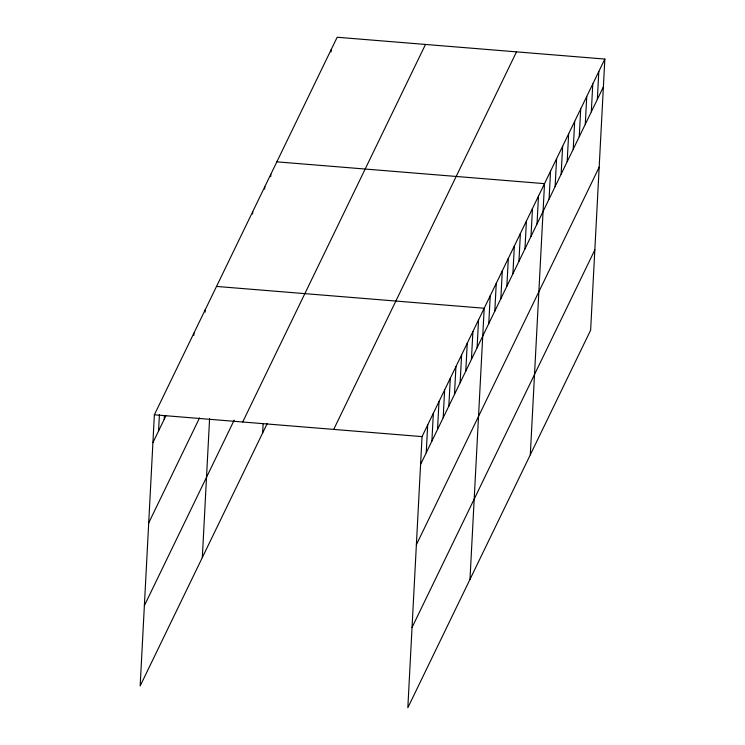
<?xml version="1.0" encoding="UTF-8"?>
<svg xmlns="http://www.w3.org/2000/svg" width="745" height="745" viewBox="0 0 745 745"><rect width="100%" height="100%" fill="white"/><g stroke="black" fill="none" stroke-linecap="round" stroke-linejoin="round"><path stroke-width="1.12" d="M604.838 59.06L422.043 436.607L407.832 707.75L590.627 330.203L604.838 59.06L337.168 37.25L154.373 414.797L140.162 685.94L267.157 423.635M158.564 430.973L159.411 414.732M164.207 419.305L164.394 415.822M193.802 335.427L193.924 333.108M205.099 312.09L205.22 309.771M202.314 557.577L209.587 418.69M252.592 214.001L252.713 211.682M264.661 189.081L264.782 186.762M270.686 176.621L270.808 174.302M262.631 432.985L263.115 423.803M331.013 52.029L331.134 49.71M426.233 452.783L427.695 424.939M431.886 441.115L433.348 413.27M437.538 429.446L438.991 401.602M443.182 417.768L444.644 389.933M448.835 406.099L450.297 378.264M454.487 394.431L455.94 366.587M460.131 382.762L461.593 354.918M465.783 371.094L467.245 343.249M471.436 359.425L472.898 331.581M477.089 347.757L478.541 319.912M469.983 579.386L484.194 308.244L216.525 286.434M488.767 323.628L490.229 295.784M494.801 311.168L496.263 283.324M500.836 298.708L502.288 270.863M506.861 286.248L508.323 258.403M512.895 273.788L514.357 245.943M518.93 261.327L520.392 233.483M524.964 248.867L526.417 221.032M530.989 236.407L532.452 208.572M537.024 223.956L538.486 196.112M530.31 454.795L544.521 183.652L276.842 161.842M549.093 199.036L550.546 171.192M555.118 186.576L556.58 158.732M561.153 174.116L562.615 146.271M567.187 161.656L568.649 133.811M573.222 149.196L574.674 121.351M579.256 136.735L580.709 108.9M585.281 124.275L586.743 96.44M591.316 111.825L592.778 83.98M597.35 99.364L598.803 71.52M152.911 442.642L166.098 415.412M148.702 522.934L199.558 417.898M144.372 605.648L234.163 420.18M242.702 421.996L425.497 44.449M333.713 429.409L516.509 51.861M420.58 464.452L603.385 86.904M416.381 544.744L599.176 167.187M412.041 627.458L594.836 249.91M154.373 414.797L422.043 436.607"/></g></svg>
